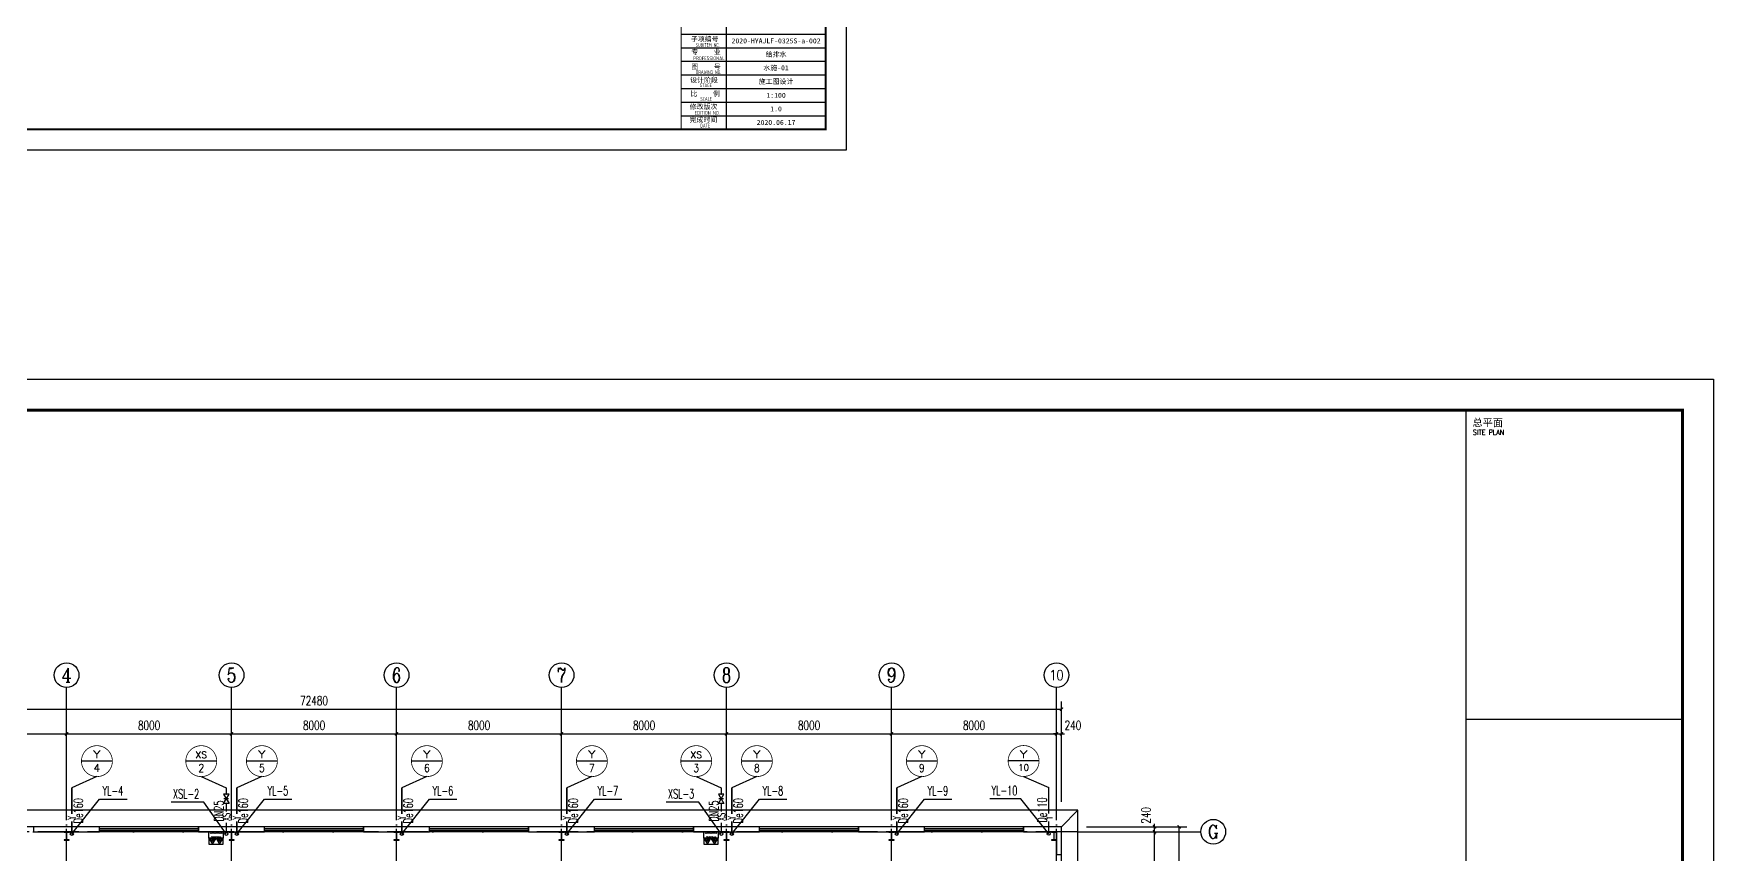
# Model space of a CAD drawing. Extents: x -440213 to 892209, y -122574 to 646408.
# Drawn here: x 27890 to 109341, y 476577 to 516411 of the extents above; entities that cross this region are included whole.
import ezdxf
from ezdxf.enums import TextEntityAlignment as Align

# ---------------------------------------------------------------- set-up
doc = ezdxf.new("R2010")
doc.units = 0
doc.header["$LTSCALE"] = 1000
doc.header["$MEASUREMENT"] = 0
doc.linetypes.add('DOTE', pattern=[2.42, 2, -0.2, 0.02, -0.2])
doc.layers.get('Defpoints').update_dxf_attribs({"color": 250})
for name, color, linetype in [('0 - 梁柱', 3, 'Continuous'), ('0-建筑立面', 255, 'Continuous'), ('AXIS', 171, 'Continuous'), ('AXIS_TEXT', 7, 'Continuous'), ('DIM_消防', 3, 'Continuous'), ('DIM_雨水', 3, 'Continuous'), ('DOTE', 8, 'DOTE'), ('EQUIP_消防', 7, 'Continuous'), ('GROUND', 150, 'Continuous'), ('PIPE-消防', 1, 'Continuous'), ('PIPE-雨水', 4, 'Continuous'), ('PUB_TITLE', 171, 'Continuous'), ('S_WALL', 9, 'Continuous'), ('TEXT_消防', 7, 'Continuous'), ('TEXT_雨水', 7, 'Continuous'), ('TK', 4, 'Continuous'), ('TWT_TEXT', 7, 'Continuous'), ('VALVE_消防', 7, 'Continuous'), ('VPIPE-消防', 1, 'Continuous'), ('VPIPE-雨水', 4, 'Continuous'), ('WALL-PARAPET', 6, 'Continuous'), ('WINDOW', 140, 'Continuous')]:
    doc.layers.add(name, color=color, linetype=linetype)
doc.styles.add('_TCH_AXIS', font='COMPLEX', dxfattribs={"bigfont": 'GBCBIG'})
doc.styles.add('_TCH_DIM_T3', font='SIMPLEX', dxfattribs={"width": 0.705882, "bigfont": 'GBCBIG'})
doc.styles.add('_TWT_CIRCLE', font='COMPLEX', dxfattribs={"width": 1.1, "height": 3, "bigfont": 'HZTXT'})
doc.styles.add('_TWT_PIPEDN', font='SIMPLEX', dxfattribs={"width": 0.8, "height": 3, "bigfont": 'HZTXT'})
doc.styles.add('_TWT_PIPETEXT', font='COMPLEX', dxfattribs={"width": 0.8, "height": 2.5, "bigfont": 'HZTXT'})
doc.styles.add('_TWT_SERIAL', font='COMPLEX', dxfattribs={"width": 0.8, "height": 3, "bigfont": 'HZTXT'})
doc.styles.add('COMPLEX', font='COMPLEX')
doc.styles.add('ROMANS', font='romans__.ttf', dxfattribs={"width": 0.65, "height": 231.275})
doc.styles.add('TSSD_REIN', font='tssdeng.shx', dxfattribs={"width": 0.7, "bigfont": 'tssdchn.shx'})
doc.styles.add('图签宋体', font='', dxfattribs={"height": 300})
doc.styles.get('图签宋体').set_extended_font_data('NSimSun')
doc.dimstyles.new('_TCH_ARCH&&150', dxfattribs={"dimtxt": 446.25, "dimasz": 150, "dimexe": 375, "dimexo": 450, "dimgap": 189.375, "dimtad": 1, "dimdec": 0, "dimzin": 0, "dimdsep": 46, "dimtxsty": '_TCH_DIM_T3', "dimblk": 'ARCHTICK', "dimcen": 0.09, "dimclrt": 7, "dimazin": 2, "dimtfac": 1, "dimtdec": 0, "dimtix": 1, "dimtmove": 2, "dimatfit": 3, "dimfxl": 0, "dimtolj": 1, "dimtzin": 0, "dimarcsym": 0})

# ---------------------------------------------------------------- blocks, each defined once
blk = doc.blocks.new('A$C670E4FA6')
at = {"layer": '0 - 梁柱'}
h = blk.add_hatch(color=256, dxfattribs=at)
h.paths.add_polyline_path([(125, 0), (0, 0), (0, 12), (120, 12), (120, 200), (125, 200)])
h.paths.add_polyline_path([(250, 0), (125, 0), (125, 200), (130, 200), (130, 12), (250, 12)])
h.paths.add_polyline_path([(250, 388), (130, 388), (130, 200), (125, 200), (125, 400), (250, 400)])
h.paths.add_polyline_path([(125, 200), (120, 200), (120, 388), (0, 388), (0, 400), (125, 400)])
blk.add_lwpolyline([(0, 400), (0, 388), (120, 388), (120, 12), (0, 12), (0, 0), (250, 0), (250, 12), (130, 12), (130, 388), (250, 388), (250, 400)], close=True, dxfattribs=at)
blk = doc.blocks.new('$TwtSys$00000545')
for p, q in [((0, 344), (-198, 0)), ((-198, 0), (198, 0)), ((-73, 36), (73, 182)), ((-73, 182), (73, 36)), ((198, 0), (0, 344))]:
    blk.add_line(p, q)
blk.add_circle((0, 109), 91.8)
blk = doc.blocks.new('消防软管卷盘')
blk.add_lwpolyline([(4963954, 151899), (4963954, 150312), (4964641, 150312), (4964641, 151899)], close=True)
for points, const_width in [([(4964134, 151704), (4964482, 151704)], 1), ([(4964134, 151566), (4964482, 151566)], 1), ([(4964134, 151428), (4964482, 151428)], 1), ([(4964134, 151290), (4964482, 151290)], 1), ([(4964134, 151152), (4964482, 151152)], 1), ([(4964134, 151014), (4964482, 151014)], 0.1), ([(4964134, 150876), (4964482, 150876)], 1), ([(4964134, 150738), (4964482, 150738)], 1), ([(4964150, 150600), (4964499, 150600)], 1), ([(4964150, 150462), (4964499, 150462)], 1)]:
    blk.add_lwpolyline(points, dxfattribs=dict(const_width=const_width))
for centre, start, end in [((4964134, 151636), 90, 270), ((4964482, 151498), 270, 90), ((4964134, 151360), 90, 270), ((4964134, 151084), 90, 270), ((4964134, 150808), 90, 270), ((4964150, 150532), 90, 270), ((4964482, 151222), 270, 90), ((4964482, 150946), 270, 90), ((4964499, 150670), 270, 90)]:
    blk.add_arc(centre, 69, start, end)
blk = doc.blocks.new('92623')
blk.add_lwpolyline([(8910066, 83014), (8909273, 83014), (8909273, 82670), (8910066, 82670)], close=True)
at = {"xscale": -0.5, "yscale": 0.5, "zscale": 0.5, "rotation": 89.99999999998747}
blk.add_blockref('消防软管卷盘', (8985223, 2565334), dxfattribs=at)
at = {"layer": 'EQUIP_消防', "rotation": 179.9999999999874}
for p in [(8909471, 83014), (8909868, 83014)]:
    blk.add_blockref('$TwtSys$00000545', p, dxfattribs=at)
blk = doc.blocks.new('GeYuanFrame_23607632', base_point=(20.09, 4.53))
at = {"layer": 'PUB_TITLE'}
blk.add_lwpolyline([(803.09, 14.53), (803.09, 111.33)], dxfattribs=at)
at = {"layer": 'TK'}
for p, q in [((781.09, 60.77), (851.09, 60.77)), ((781.09, 54.17), (851.09, 54.17)), ((781.09, 47.57), (851.09, 47.57)), ((781.09, 40.97), (851.09, 40.97)), ((781.09, 34.37), (851.09, 34.37)), ((781.09, 27.77), (851.09, 27.77)), ((781.09, 21.17), (851.09, 21.17)), ((781.09, 14.53), (851.09, 14.53))]:
    blk.add_line(p, q, dxfattribs=at)
blk.add_lwpolyline([(20.09, 4.53), (20.09, 598.53), (861.09, 598.53), (861.09, 4.53)], close=True, dxfattribs=at)
at = {"layer": 'TK', "const_width": 1}
blk.add_lwpolyline([(45.09, 588.53), (851.09, 588.53), (851.09, 14.53), (45.09, 14.53)], close=True, dxfattribs=at)
at = {"layer": 'TK', "const_width": 0.4}
blk.add_lwpolyline([(781.09, 588.53), (781.09, 14.53)], dxfattribs=at)
at = {"layer": 'TK', "style": '图签宋体'}
for s, p in [('子项编号', (785.77, 57.19)), ('专    业', (786.01, 50.88)), ('图    号', (786.02, 43.77)), ('设计阶段', (785.45, 37.32)), ('比    例', (785.59, 30.63)), ('修改版次', (785.24, 24.41)), ('完成时间', (785.11, 18.02))]:
    blk.add_text(s, height=2.4, dxfattribs=at).set_placement(p)
at = {"layer": 'TK', "style": 'TSSD_REIN'}
for s, width, p in [('PROFESSIONAL', 0.8, (786.88, 48.15)), ('SUBITEM NO.', 0.7, (788.15, 54.58)), ('DRAWING NO.', 0.7, (788.19, 41.45)), ('STAGE', 0.7, (790.09, 35.03)), ('SCALE', 0.7, (790.38, 28.42)), ('EDITION NO.', 0.8, (787.53, 21.64)), ('DATE', 0.7, (790.33, 15.45))]:
    blk.add_text(s, height=1.8, dxfattribs=dict(at, width=width)).set_placement(p)
at = {"layer": 'TK', "char_height": 2.4, "width": 48, "attachment_point": 5, "style": '图签宋体'}
for s, insert in [('2020-HYAJLF-0325S-a-002', (827.09, 57.47)), ('给排水', (827.09, 50.87)), ('水施-01', (827.09, 44.27)), ('施工图设计', (827.09, 37.67)), ('1:100', (827.09, 31.07)), ('1.0', (827.09, 24.47)), ('2020.06.17', (827.09, 17.88))]:
    blk.add_mtext(s, dxfattribs=dict(at, insert=insert))
blk = doc.blocks.new('GeYuanFrame_05472585', base_point=(20.09, 4.53))
at = {"layer": 'TK'}
blk.add_lwpolyline([(20.09, 4.53), (20.09, 598.53), (861.09, 598.53), (861.09, 4.53)], close=True, dxfattribs=at)
at = {"layer": 'TK', "const_width": 1}
blk.add_lwpolyline([(45.09, 588.53), (851.09, 588.53), (851.09, 14.53), (45.09, 14.53)], close=True, dxfattribs=at)
at = {"layer": 'TK'}
for points, const_width in [([(781.09, 588.53), (781.09, 14.53)], 0.4), ([(781.09, 488.5), (851.09, 488.5)], 0.35)]:
    blk.add_lwpolyline(points, dxfattribs=dict(at, const_width=const_width))
at = {"layer": 'TK', "style": '图签宋体'}
blk.add_text('总平面', height=2.4, dxfattribs=at).set_placement((783.23, 583.28))
at = {"layer": 'TK', "style": 'ROMANS', "width": 0.76}
blk.add_text('SITE PLAN', height=1.697, dxfattribs=at).set_placement((783.35, 580.49))
blk = doc.blocks.new('_AXISO')
blk.add_circle((0, 0), 0.5)
at = {"layer": 'AXIS_TEXT', "style": 'COMPLEX', "width": 1.041667}
blk.add_attdef('A', text='', height=0.56, dxfattribs=at).set_placement((-0.25, -0.28), (0.25, -0.28), align=Align.FIT)
blk = doc.blocks.new('_ArchTick')
at = {"color": 0, "linetype": 'ByBlock', "const_width": 0.4}
blk.add_lwpolyline([(-0.5, -0.5), (0.5, 0.5)], dxfattribs=at)
blk = doc.blocks.new('*D144')
at = {"layer": 'AXIS', "color": 0, "lineweight": -2}
for p, q in [((5250, 479127), (5250, 484002)), ((77730, 479127), (77730, 484002)), ((5250, 483627), (77730, 483627))]:
    blk.add_line(p, q, dxfattribs=at)
at = {"layer": 'Defpoints', "color": 0}
for p in [(77730, 483627), (5250, 478677), (77730, 478677)]:
    blk.add_point(p, dxfattribs=at)
at = {"layer": 'AXIS', "color": 0, "lineweight": -2, "xscale": 150, "yscale": 150, "zscale": 150, "rotation": 180}
blk.add_blockref('_ArchTick', (5250, 483627), dxfattribs=at)
at = {"layer": 'AXIS', "color": 0, "lineweight": -2, "xscale": 150, "yscale": 150, "zscale": 150}
blk.add_blockref('_ArchTick', (77730, 483627), dxfattribs=at)
at = {"layer": 'AXIS', "color": 7, "insert": (41490, 484040), "char_height": 446.2, "attachment_point": 5, "style": '_TCH_DIM_T3'}
blk.add_mtext('\\A1;72480', dxfattribs=at)
blk = doc.blocks.new('*D149')
at = {"layer": 'AXIS', "color": 0, "lineweight": -2}
for p, q in [((21490, 479127), (21490, 482802)), ((21490, 482427), (29490, 482427)), ((29490, 479127), (29490, 482802))]:
    blk.add_line(p, q, dxfattribs=at)
at = {"layer": 'Defpoints', "color": 0}
for p in [(29490, 482427), (21490, 478677), (29490, 478677)]:
    blk.add_point(p, dxfattribs=at)
at = {"layer": 'AXIS', "color": 0, "lineweight": -2, "xscale": 150, "yscale": 150, "zscale": 150, "rotation": 180}
blk.add_blockref('_ArchTick', (21490, 482427), dxfattribs=at)
at = {"layer": 'AXIS', "color": 0, "lineweight": -2, "xscale": 150, "yscale": 150, "zscale": 150}
blk.add_blockref('_ArchTick', (29490, 482427), dxfattribs=at)
at = {"layer": 'AXIS', "color": 7, "insert": (25490, 482840), "char_height": 446.2, "attachment_point": 5, "style": '_TCH_DIM_T3'}
blk.add_mtext('\\A1;8000', dxfattribs=at)
blk = doc.blocks.new('*D150')
at = {"layer": 'AXIS', "color": 0, "lineweight": -2}
for p, q in [((29490, 479127), (29490, 482802)), ((29490, 482427), (37490, 482427)), ((37490, 479127), (37490, 482802))]:
    blk.add_line(p, q, dxfattribs=at)
at = {"layer": 'Defpoints', "color": 0}
for p in [(37490, 482427), (29490, 478677), (37490, 478677)]:
    blk.add_point(p, dxfattribs=at)
at = {"layer": 'AXIS', "color": 0, "lineweight": -2, "xscale": 150, "yscale": 150, "zscale": 150, "rotation": 180}
blk.add_blockref('_ArchTick', (29490, 482427), dxfattribs=at)
at = {"layer": 'AXIS', "color": 0, "lineweight": -2, "xscale": 150, "yscale": 150, "zscale": 150}
blk.add_blockref('_ArchTick', (37490, 482427), dxfattribs=at)
at = {"layer": 'AXIS', "color": 7, "insert": (33490, 482840), "char_height": 446.2, "attachment_point": 5, "style": '_TCH_DIM_T3'}
blk.add_mtext('\\A1;8000', dxfattribs=at)
blk = doc.blocks.new('*D151')
at = {"layer": 'AXIS', "color": 0, "lineweight": -2}
for p, q in [((37490, 479127), (37490, 482802)), ((37490, 482427), (45490, 482427)), ((45490, 479127), (45490, 482802))]:
    blk.add_line(p, q, dxfattribs=at)
at = {"layer": 'Defpoints', "color": 0}
for p in [(45490, 482427), (37490, 478677), (45490, 478677)]:
    blk.add_point(p, dxfattribs=at)
at = {"layer": 'AXIS', "color": 0, "lineweight": -2, "xscale": 150, "yscale": 150, "zscale": 150, "rotation": 180}
blk.add_blockref('_ArchTick', (37490, 482427), dxfattribs=at)
at = {"layer": 'AXIS', "color": 0, "lineweight": -2, "xscale": 150, "yscale": 150, "zscale": 150}
blk.add_blockref('_ArchTick', (45490, 482427), dxfattribs=at)
at = {"layer": 'AXIS', "color": 7, "insert": (41490, 482840), "char_height": 446.2, "attachment_point": 5, "style": '_TCH_DIM_T3'}
blk.add_mtext('\\A1;8000', dxfattribs=at)
blk = doc.blocks.new('*D152')
at = {"layer": 'AXIS', "color": 0, "lineweight": -2}
for p, q in [((45490, 479127), (45490, 482802)), ((45490, 482427), (53490, 482427)), ((53490, 479127), (53490, 482802))]:
    blk.add_line(p, q, dxfattribs=at)
at = {"layer": 'Defpoints', "color": 0}
for p in [(53490, 482427), (45490, 478677), (53490, 478677)]:
    blk.add_point(p, dxfattribs=at)
at = {"layer": 'AXIS', "color": 0, "lineweight": -2, "xscale": 150, "yscale": 150, "zscale": 150, "rotation": 180}
blk.add_blockref('_ArchTick', (45490, 482427), dxfattribs=at)
at = {"layer": 'AXIS', "color": 0, "lineweight": -2, "xscale": 150, "yscale": 150, "zscale": 150}
blk.add_blockref('_ArchTick', (53490, 482427), dxfattribs=at)
at = {"layer": 'AXIS', "color": 7, "insert": (49490, 482840), "char_height": 446.2, "attachment_point": 5, "style": '_TCH_DIM_T3'}
blk.add_mtext('\\A1;8000', dxfattribs=at)
blk = doc.blocks.new('*D153')
at = {"layer": 'AXIS', "color": 0, "lineweight": -2}
for p, q in [((53490, 479127), (53490, 482802)), ((53490, 482427), (61490, 482427)), ((61490, 479127), (61490, 482802))]:
    blk.add_line(p, q, dxfattribs=at)
at = {"layer": 'Defpoints', "color": 0}
for p in [(61490, 482427), (53490, 478677), (61490, 478677)]:
    blk.add_point(p, dxfattribs=at)
at = {"layer": 'AXIS', "color": 0, "lineweight": -2, "xscale": 150, "yscale": 150, "zscale": 150, "rotation": 180}
blk.add_blockref('_ArchTick', (53490, 482427), dxfattribs=at)
at = {"layer": 'AXIS', "color": 0, "lineweight": -2, "xscale": 150, "yscale": 150, "zscale": 150}
blk.add_blockref('_ArchTick', (61490, 482427), dxfattribs=at)
at = {"layer": 'AXIS', "color": 7, "insert": (57490, 482840), "char_height": 446.2, "attachment_point": 5, "style": '_TCH_DIM_T3'}
blk.add_mtext('\\A1;8000', dxfattribs=at)
blk = doc.blocks.new('*D154')
at = {"layer": 'AXIS', "color": 0, "lineweight": -2}
for p, q in [((61490, 479127), (61490, 482802)), ((61490, 482427), (69490, 482427)), ((69490, 479127), (69490, 482802))]:
    blk.add_line(p, q, dxfattribs=at)
at = {"layer": 'Defpoints', "color": 0}
for p in [(69490, 482427), (61490, 478677), (69490, 478677)]:
    blk.add_point(p, dxfattribs=at)
at = {"layer": 'AXIS', "color": 0, "lineweight": -2, "xscale": 150, "yscale": 150, "zscale": 150, "rotation": 180}
blk.add_blockref('_ArchTick', (61490, 482427), dxfattribs=at)
at = {"layer": 'AXIS', "color": 0, "lineweight": -2, "xscale": 150, "yscale": 150, "zscale": 150}
blk.add_blockref('_ArchTick', (69490, 482427), dxfattribs=at)
at = {"layer": 'AXIS', "color": 7, "insert": (65490, 482840), "char_height": 446.2, "attachment_point": 5, "style": '_TCH_DIM_T3'}
blk.add_mtext('\\A1;8000', dxfattribs=at)
blk = doc.blocks.new('*D155')
at = {"layer": 'AXIS', "color": 0, "lineweight": -2}
for p, q in [((69490, 479127), (69490, 482802)), ((69490, 482427), (77490, 482427)), ((77490, 479127), (77490, 482802))]:
    blk.add_line(p, q, dxfattribs=at)
at = {"layer": 'Defpoints', "color": 0}
for p in [(77490, 482427), (69490, 478677), (77490, 478677)]:
    blk.add_point(p, dxfattribs=at)
at = {"layer": 'AXIS', "color": 0, "lineweight": -2, "xscale": 150, "yscale": 150, "zscale": 150, "rotation": 180}
blk.add_blockref('_ArchTick', (69490, 482427), dxfattribs=at)
at = {"layer": 'AXIS', "color": 0, "lineweight": -2, "xscale": 150, "yscale": 150, "zscale": 150}
blk.add_blockref('_ArchTick', (77490, 482427), dxfattribs=at)
at = {"layer": 'AXIS', "color": 7, "insert": (73490, 482840), "char_height": 446.2, "attachment_point": 5, "style": '_TCH_DIM_T3'}
blk.add_mtext('\\A1;8000', dxfattribs=at)
blk = doc.blocks.new('*D156')
at = {"layer": 'AXIS', "color": 0, "lineweight": -2}
for p, q in [((77490, 482427), (77340, 482427)), ((77490, 479127), (77490, 482802)), ((77490, 482427), (77730, 482427)), ((77730, 479127), (77730, 482802)), ((77730, 482427), (77880, 482427))]:
    blk.add_line(p, q, dxfattribs=at)
at = {"layer": 'Defpoints', "color": 0}
for p in [(77730, 482427), (77490, 478677), (77730, 478677)]:
    blk.add_point(p, dxfattribs=at)
at = {"layer": 'AXIS', "color": 0, "lineweight": -2, "xscale": 150, "yscale": 150, "zscale": 150}
blk.add_blockref('_ArchTick', (77490, 482427), dxfattribs=at)
at = {"layer": 'AXIS', "color": 0, "lineweight": -2, "xscale": 150, "yscale": 150, "zscale": 150, "rotation": 180}
blk.add_blockref('_ArchTick', (77730, 482427), dxfattribs=at)
at = {"layer": 'AXIS', "color": 7, "insert": (78285, 482840), "char_height": 446.2, "attachment_point": 5, "style": '_TCH_DIM_T3'}
blk.add_mtext('\\A1;240', dxfattribs=at)
blk = doc.blocks.new('*D167')
at = {"layer": 'AXIS', "color": 0, "lineweight": -2}
for p, q in [((78940, 477917), (83815, 477917)), ((83440, 435437), (83440, 477917)), ((78940, 435437), (83815, 435437))]:
    blk.add_line(p, q, dxfattribs=at)
at = {"layer": 'Defpoints', "color": 0}
for p in [(78490, 477917), (83440, 477917), (78490, 435437)]:
    blk.add_point(p, dxfattribs=at)
at = {"layer": 'AXIS', "color": 0, "lineweight": -2, "xscale": 150, "yscale": 150, "zscale": 150}
for p, rotation in [((83440, 477917), 90), ((83440, 435437), 270)]:
    blk.add_blockref('_ArchTick', p, dxfattribs=dict(at, rotation=rotation))
at = {"layer": 'AXIS', "color": 7, "insert": (83028, 456677), "char_height": 446.2, "attachment_point": 5, "rotation": 90, "style": '_TCH_DIM_T3'}
blk.add_mtext('\\A1;42480', dxfattribs=at)
blk = doc.blocks.new('*D174')
at = {"layer": 'AXIS', "color": 0, "lineweight": -2}
for p, q in [((78940, 477677), (82615, 477677)), ((82240, 470677), (82240, 477677)), ((78940, 470677), (82615, 470677))]:
    blk.add_line(p, q, dxfattribs=at)
at = {"layer": 'Defpoints', "color": 0}
for p in [(78490, 477677), (82240, 477677), (78490, 470677)]:
    blk.add_point(p, dxfattribs=at)
at = {"layer": 'AXIS', "color": 0, "lineweight": -2, "xscale": 150, "yscale": 150, "zscale": 150}
for p, rotation in [((82240, 477677), 90), ((82240, 470677), 270)]:
    blk.add_blockref('_ArchTick', p, dxfattribs=dict(at, rotation=rotation))
at = {"layer": 'AXIS', "color": 7, "insert": (81828, 474177), "char_height": 446.2, "attachment_point": 5, "rotation": 90, "style": '_TCH_DIM_T3'}
blk.add_mtext('\\A1;7000', dxfattribs=at)
blk = doc.blocks.new('*D175')
at = {"layer": 'AXIS', "color": 0, "lineweight": -2}
for p, q in [((78940, 477917), (82615, 477917)), ((78940, 477677), (82615, 477677)), ((82240, 477917), (82240, 478067)), ((82240, 477677), (82240, 477917)), ((82240, 477677), (82240, 477527))]:
    blk.add_line(p, q, dxfattribs=at)
at = {"layer": 'Defpoints', "color": 0}
for p in [(78490, 477917), (78490, 477677), (82240, 477917)]:
    blk.add_point(p, dxfattribs=at)
at = {"layer": 'AXIS', "color": 0, "lineweight": -2, "xscale": 150, "yscale": 150, "zscale": 150}
for p, rotation in [((82240, 477917), 270), ((82240, 477677), 90)]:
    blk.add_blockref('_ArchTick', p, dxfattribs=dict(at, rotation=rotation))
at = {"layer": 'AXIS', "color": 7, "insert": (81828, 478472), "char_height": 446.2, "attachment_point": 5, "rotation": 90, "style": '_TCH_DIM_T3'}
blk.add_mtext('\\A1;240', dxfattribs=at)
blk = doc.blocks.new('$TCHSYS$WIN2D')
for p, q in [((-0.5, 0.5), (0.5, 0.5)), ((-0.5, 0.5), (-0.5, -0.5)), ((0.5, 0.5), (0.5, -0.5)), ((0.5, 0.167), (-0.5, 0.167)), ((0.5, -0.167), (-0.5, -0.167)), ((-0.5, -0.5), (0.5, -0.5))]:
    blk.add_line(p, q)
blk = doc.blocks.new('$VALVE$00000296')
for points in [[(-125, 72), (-125, -72), (125, 72), (125, -72), (-125, 72)], [(0, 60), (0, -64)]]:
    blk.add_lwpolyline(points)
for p in [(-125, 0), (125, 0)]:
    blk.add_point(p)

msp = doc.modelspace()

# ---------------------------------------------------------------- linework, layer by layer
at = {"layer": 'AXIS'}
for p, q in [((29490.2, 478677), (29490.2, 484677)), ((37490.2, 478677), (37490.2, 484677)), ((45490.2, 478677), (45490.2, 484677)), ((53490.2, 478677), (53490.2, 484677)), ((61490.2, 478677), (61490.2, 484677)), ((69490.2, 478677), (69490.2, 484677)), ((77490.2, 478677), (77490.2, 484677)), ((78490.2, 477677), (84490.2, 477677))]:
    msp.add_line(p, q, dxfattribs=at)
at = {"layer": 'DIM_消防'}
for p, q in [((31710.4, 481104.4), (30210.4, 481104.4)), ((36770, 481104.4), (35270, 481104.4)), ((39710.4, 481104.4), (38210.4, 481104.4)), ((47710.4, 481104.4), (46210.4, 481104.4)), ((55710.4, 481104.4), (54210.4, 481104.4)), ((60770, 481104.4), (59270, 481104.4)), ((63710.4, 481104.4), (62210.4, 481104.4)), ((71710.4, 481104.4), (70210.4, 481104.4)), ((76645, 481111.7), (75145, 481111.7)), ((36145.6, 479113.3), (34558.1, 479113.3)), ((37235.5, 477577), (36145.6, 479113.3)), ((60145.6, 479113.3), (58558.1, 479113.3)), ((61235.5, 477577), (60145.6, 479113.3))]:
    msp.add_line(p, q, dxfattribs=at)
at = {"layer": 'DIM_消防', "const_width": 37.5}
for points in [[(31710.4, 481104.4, 1), (30210.4, 481104.4, 1)], [(36770, 481104.4, 1), (35270, 481104.4, 1)], [(39710.4, 481104.4, 1), (38210.4, 481104.4, 1)], [(47710.4, 481104.4, 1), (46210.4, 481104.4, 1)], [(55710.4, 481104.4, 1), (54210.4, 481104.4, 1)], [(60770, 481104.4, 1), (59270, 481104.4, 1)], [(63710.4, 481104.4, 1), (62210.4, 481104.4, 1)], [(71710.4, 481104.4, 1), (70210.4, 481104.4, 1)], [(76645, 481111.7, 1), (75145, 481111.7, 1)]]:
    msp.add_lwpolyline(points, format="xyb", close=True, dxfattribs=at)
at = {"layer": 'DIM_雨水'}
for p, q in [((29744.9, 477577), (31091.1, 479261.6)), ((31091.1, 479261.6), (32435.3, 479261.6)), ((37744.9, 477577), (39091.1, 479261.6)), ((39091.1, 479261.6), (40410.4, 479261.6)), ((45744.9, 477577), (47091.1, 479261.6)), ((47091.1, 479261.6), (48410.4, 479261.6)), ((53744.9, 477577), (55091.1, 479261.6)), ((55091.1, 479261.6), (56410.4, 479261.6)), ((61744.9, 477577), (63091.1, 479261.6)), ((63091.1, 479261.6), (64410.4, 479261.6)), ((69744.9, 477577), (71091.1, 479261.6)), ((71091.1, 479261.6), (72410.4, 479261.6)), ((75764.3, 479268.9), (74254.8, 479268.9)), ((77110.5, 477584.2), (75764.3, 479268.9))]:
    msp.add_line(p, q, dxfattribs=at)
at = {"layer": 'DOTE'}
for p, q in [((29490.2, 434677), (29490.2, 478677)), ((37490.2, 434677), (37490.2, 478677)), ((45490.2, 434677), (45490.2, 478677)), ((53490.2, 434677), (53490.2, 478677)), ((61490.2, 434677), (61490.2, 478677)), ((69490.2, 434677), (69490.2, 478677)), ((77490.2, 434677), (77490.2, 478677)), ((78490.2, 477677), (4490.2, 477677))]:
    msp.add_line(p, q, dxfattribs=at)
at = {"layer": 'GROUND', "color": 8}
for p, q in [((78530.2, 478717), (4450.2, 478717)), ((77730.2, 477917), (78530.2, 478717)), ((78530.2, 470677), (78530.2, 478717)), ((77730.2, 477917), (5250.2, 477917)), ((77730.2, 470677), (77730.2, 477917))]:
    msp.add_line(p, q, dxfattribs=at)
at = {"layer": 'PIPE-消防', "linetype": 'Continuous', "ltscale": 1.5, "const_width": 52.5}
for points in [[(37235.5, 479496.5), (37235.5, 479813.7)], [(61235.5, 479496.5), (61235.5, 479813.7)], [(37235.5, 478652), (37235.5, 479046.5)], [(61235.5, 478652), (61235.5, 479046.5)], [(37235.5, 477652), (37235.5, 478113.4)], [(61235.5, 477652), (61235.5, 478113.4)]]:
    msp.add_lwpolyline(points, dxfattribs=at)
at = {"layer": 'PIPE-雨水', "linetype": 'Continuous', "ltscale": 1.5, "const_width": 75}
for points in [[(29744.9, 478547), (29744.9, 479813.7)], [(37744.9, 478547), (37744.9, 479813.7)], [(45744.9, 478547), (45744.9, 479813.7)], [(53744.9, 478547), (53744.9, 479813.7)], [(61744.9, 478547), (61744.9, 479813.7)], [(69744.9, 478547), (69744.9, 479813.7)], [(77110.5, 478554.2), (77110.5, 479821)], [(29744.9, 477652), (29744.9, 478179.8)], [(37744.9, 477652), (37744.9, 478179.8)], [(45744.9, 477652), (45744.9, 478179.8)], [(53744.9, 477652), (53744.9, 478179.8)], [(61744.9, 477652), (61744.9, 478179.8)], [(69744.9, 477652), (69744.9, 478179.8)], [(77110.5, 477659.2), (77110.5, 478187.1)]]:
    msp.add_lwpolyline(points, dxfattribs=at)
at = {"layer": 'S_WALL', "color": 3}
for p, q in [((30960.4, 480354.4), (29744.9, 479813.7)), ((36020, 480354.4), (37235.5, 479813.7)), ((38960.4, 480354.4), (37744.9, 479813.7)), ((46960.4, 480354.4), (45744.9, 479813.7)), ((54960.4, 480354.4), (53744.9, 479813.7)), ((60020, 480354.4), (61235.5, 479813.7)), ((62960.4, 480354.4), (61744.9, 479813.7)), ((70960.4, 480354.4), (69744.9, 479813.7)), ((75895, 480361.7), (77110.5, 479821))]:
    msp.add_line(p, q, dxfattribs=at)
at = {"layer": 'VPIPE-消防', "linetype": 'Continuous'}
for centre in [(37235.5, 477577), (61235.5, 477577)]:
    msp.add_circle(centre, 75, dxfattribs=at)
at = {"layer": 'VPIPE-雨水', "linetype": 'Continuous'}
for centre in [(29744.9, 477577), (37744.9, 477577), (45744.9, 477577), (53744.9, 477577), (61744.9, 477577), (69744.9, 477577), (77110.5, 477584.2)]:
    msp.add_circle(centre, 75, dxfattribs=at)
at = {"layer": 'WALL-PARAPET'}
for p, q in [((31090.2, 477917), (27890.2, 477917)), ((27890.2, 477917), (27890.2, 477677)), ((27890.2, 477677), (31090.2, 477677)), ((31090.2, 477677), (31090.2, 477917)), ((39090.2, 477917), (35890.2, 477917)), ((35890.2, 477917), (35890.2, 477677)), ((35890.2, 477677), (39090.2, 477677)), ((39090.2, 477677), (39090.2, 477917)), ((47090.2, 477917), (43890.2, 477917)), ((43890.2, 477917), (43890.2, 477677)), ((43890.2, 477677), (47090.2, 477677)), ((47090.2, 477677), (47090.2, 477917)), ((55090.2, 477917), (51890.2, 477917)), ((51890.2, 477917), (51890.2, 477677)), ((51890.2, 477677), (55090.2, 477677)), ((55090.2, 477677), (55090.2, 477917)), ((63090.2, 477917), (59890.2, 477917)), ((59890.2, 477917), (59890.2, 477677)), ((59890.2, 477677), (63090.2, 477677)), ((63090.2, 477677), (63090.2, 477917)), ((71090.2, 477917), (67890.2, 477917)), ((67890.2, 477917), (67890.2, 477677)), ((67890.2, 477677), (71090.2, 477677)), ((71090.2, 477677), (71090.2, 477917)), ((77730.2, 477917), (75890.2, 477917)), ((75890.2, 477917), (75890.2, 477677)), ((75890.2, 477677), (77490.2, 477677)), ((77490.2, 477677), (77490.2, 476577)), ((77730.2, 476577), (77730.2, 477917)), ((77490.2, 476577), (77730.2, 476577))]:
    msp.add_line(p, q, dxfattribs=at)

# ---------------------------------------------------------------- block references
at = {"xscale": 0.882, "yscale": 0.882, "zscale": 0.882}
for p in [(-7821592.8, 404156), (-7797592.8, 404156)]:
    msp.add_blockref('92623', p, dxfattribs=at)
at = {"layer": '0 - 梁柱', "rotation": 180}
for p in [(29615.2, 477677), (37615.2, 477677), (45615.2, 477677), (53615.2, 477677), (61615.2, 477677), (69615.2, 477677), (77490.2, 477677)]:
    msp.add_blockref('A$C670E4FA6', p, dxfattribs=at)
at = {"layer": '0-建筑立面'}
for name, p, xscale, yscale, zscale in [('GeYuanFrame_23607632', (-16808.6, 510760), 100, 100, 100), ('GeYuanFrame_05472585', (-16808.6, 410538.3), 150, 150, 150)]:
    msp.add_blockref(name, p, dxfattribs=dict(at, xscale=xscale, yscale=yscale, zscale=zscale))
at = {"layer": 'AXIS'}
ref = msp.add_blockref('_AXISO', (29490.2, 485277), dxfattribs=dict(at, xscale=1200, yscale=1200, zscale=1200))
ref.add_attrib('A', '4', dxfattribs={"layer": 'AXIS_TEXT', "height": 668.2, "style": '_TCH_AXIS'}).set_placement((29235.7, 484943), (29744.7, 484943), align=Align.FIT)
ref = msp.add_blockref('_AXISO', (37490.2, 485277), dxfattribs=dict(at, xscale=1200, yscale=1200, zscale=1200))
ref.add_attrib('A', '5', dxfattribs={"layer": 'AXIS_TEXT', "height": 698.9, "style": '_TCH_AXIS'}).set_placement((37257.2, 484927.6), (37723.2, 484927.6), align=Align.FIT)
ref = msp.add_blockref('_AXISO', (45490.2, 485277), dxfattribs=dict(at, xscale=1200, yscale=1200, zscale=1200))
ref.add_attrib('A', '6', dxfattribs={"layer": 'AXIS_TEXT', "height": 698.9, "style": '_TCH_AXIS'}).set_placement((45257.2, 484927.6), (45723.2, 484927.6), align=Align.FIT)
ref = msp.add_blockref('_AXISO', (53490.2, 485277), dxfattribs=dict(at, xscale=1200, yscale=1200, zscale=1200))
ref.add_attrib('A', '7', dxfattribs={"layer": 'AXIS_TEXT', "height": 698.9, "style": '_TCH_AXIS'}).set_placement((53257.2, 484927.6), (53723.2, 484927.6), align=Align.FIT)
ref = msp.add_blockref('_AXISO', (61490.2, 485277), dxfattribs=dict(at, xscale=1200, yscale=1200, zscale=1200))
ref.add_attrib('A', '8', dxfattribs={"layer": 'AXIS_TEXT', "height": 698.9, "style": '_TCH_AXIS'}).set_placement((61257.2, 484927.6), (61723.2, 484927.6), align=Align.FIT)
ref = msp.add_blockref('_AXISO', (69490.2, 485277), dxfattribs=dict(at, xscale=1200, yscale=1200, zscale=1200))
ref.add_attrib('A', '9', dxfattribs={"layer": 'AXIS_TEXT', "height": 698.9, "style": '_TCH_AXIS'}).set_placement((69257.2, 484927.6), (69723.2, 484927.6), align=Align.FIT)
ref = msp.add_blockref('_AXISO', (77490.2, 485277), dxfattribs=dict(at, xscale=1200, yscale=1200, zscale=1200))
ref.add_attrib('A', '10', dxfattribs={"layer": 'AXIS_TEXT', "height": 492.67, "style": '_TCH_AXIS'}).set_placement((77150, 485030.7), (77830.4, 485030.7), align=Align.FIT)
ref = msp.add_blockref('_AXISO', (85090.2, 477677), dxfattribs=dict(at, xscale=1200, yscale=1200, zscale=1200))
ref.add_attrib('A', 'G', dxfattribs={"layer": 'AXIS_TEXT', "height": 637.8, "style": '_TCH_AXIS'}).set_placement((84816.9, 477358.1), (85363.5, 477358.1), align=Align.FIT)
at = {"layer": 'VALVE_消防', "xscale": -1.8, "yscale": -1.8, "zscale": 1.8, "rotation": 89.99999999999999}
for p in [(37235.5, 479271.5), (61235.5, 479271.5)]:
    msp.add_blockref('$VALVE$00000296', p, dxfattribs=at)
at = {"layer": 'WINDOW', "xscale": -4800, "yscale": -240, "zscale": -4800}
for p in [(33490.2, 477797), (41490.2, 477797), (49490.2, 477797), (57490.2, 477797), (65490.2, 477797), (73490.2, 477797)]:
    msp.add_blockref('$TCHSYS$WIN2D', p, dxfattribs=at)

# ---------------------------------------------------------------- texts
at = {"layer": 'DIM_消防', "color": 7, "style": '_TWT_CIRCLE'}
for s, height, p, p2 in [('Y', 372.7, (30774.9, 481246), (31145.9, 481246)), ('XS', 317.96, (35736.9, 481255), (36303.2, 481255)), ('Y', 372.7, (38774.9, 481246), (39145.9, 481246)), ('Y', 372.7, (46774.9, 481246), (47145.9, 481246)), ('Y', 372.7, (54774.9, 481246), (55145.9, 481246)), ('XS', 317.96, (59736.9, 481255), (60303.2, 481255)), ('Y', 372.7, (62774.9, 481246), (63145.9, 481246)), ('Y', 372.7, (70774.9, 481246), (71145.9, 481246)), ('Y', 372.7, (75709.5, 481253.3), (76080.5, 481253.3)), ('4', 382.3, (30800.2, 480582), (31120.6, 480582)), ('2', 388.1, (35877.7, 480577), (36162.3, 480577)), ('5', 388.1, (38818.1, 480577), (39102.7, 480577)), ('6', 388.1, (46818.1, 480577), (47102.7, 480577)), ('7', 388.1, (54818.1, 480577), (55102.7, 480577)), ('3', 388.1, (59877.7, 480577), (60162.3, 480577)), ('8', 388.1, (62818.1, 480577), (63102.7, 480577)), ('9', 388.1, (70818.1, 480577), (71102.7, 480577)), ('10', 336.64, (75639.3, 480627.7), (76150.7, 480627.7))]:
    msp.add_text(s, height=height, dxfattribs=at).set_placement(p, p2, align=Align.FIT)
at = {"layer": 'TEXT_消防', "linetype": 'Continuous', "style": '_TWT_PIPEDN', "width": 0.64}
for p in [(37096.3, 478167.3), (61096.3, 478167.3)]:
    msp.add_text('DN25', height=450, rotation=90, dxfattribs=at).set_placement(p)
at = {"layer": 'TEXT_消防', "style": '_TWT_PIPETEXT', "width": 0.64}
for p in [(37423, 478188.4), (61423, 478188.4)]:
    msp.add_text('XS', height=375, rotation=90, dxfattribs=at).set_placement(p)
at = {"layer": 'TEXT_雨水', "linetype": 'Continuous', "style": '_TWT_PIPEDN', "width": 0.64}
for s, p in [('De160', (30283.4, 478085)), ('De160', (38283.4, 478085)), ('De160', (46283.4, 478085)), ('De160', (54283.4, 478085)), ('De160', (62283.4, 478085)), ('De160', (70283.4, 478085)), ('De110', (77015.2, 478119.8))]:
    msp.add_text(s, height=450, rotation=90, dxfattribs=at).set_placement(p)
at = {"layer": 'TEXT_雨水', "style": '_TWT_PIPETEXT', "width": 0.64}
for p in [(29932.4, 478254.8), (37932.4, 478254.8), (45932.4, 478254.8), (53932.4, 478254.8), (61932.4, 478254.8), (69932.4, 478254.8), (77298, 478262.1)]:
    msp.add_text('Y', height=375, rotation=90, dxfattribs=at).set_placement(p)
at = {"layer": 'TWT_TEXT', "style": '_TWT_SERIAL', "width": 0.64}
for s, p in [('YL-4', (31234.5, 479441.6)), ('YL-5', (39237, 479441.6)), ('YL-6', (47237, 479441.6)), ('YL-7', (55237, 479441.6)), ('YL-8', (63237, 479441.6)), ('YL-9', (71237, 479441.6)), ('YL-10', (74344.8, 479448.9)), ('XSL-2', (34648.1, 479293.3)), ('XSL-3', (58648.1, 479293.3))]:
    msp.add_text(s, height=450, dxfattribs=at).set_placement(p)

# ---------------------------------------------------------------- dimensions: what is measured, and where the dimension line sits
at = {"layer": 'AXIS'}
for p1, p2, distance, picture, middle in [((5250.2, 478677), (77730.2, 478677), 4950, '*D144', (41490.2, 484039.5)), ((21490.2, 478677), (29490.2, 478677), 3750, '*D149', (25490.2, 482839.5)), ((29490.2, 478677), (37490.2, 478677), 3750, '*D150', (33490.2, 482839.5)), ((37490.2, 478677), (45490.2, 478677), 3750, '*D151', (41490.2, 482839.5)), ((45490.2, 478677), (53490.2, 478677), 3750, '*D152', (49490.2, 482839.5)), ((53490.2, 478677), (61490.2, 478677), 3750, '*D153', (57490.2, 482839.5)), ((61490.2, 478677), (69490.2, 478677), 3750, '*D154', (65490.2, 482839.5)), ((69490.2, 478677), (77490.2, 478677), 3750, '*D155', (73490.2, 482839.5)), ((78490.2, 435437), (78490.2, 477917), -4950, '*D167', (83027.7, 456677)), ((78490.2, 470677), (78490.2, 477677), -3750, '*D174', (81827.7, 474177))]:
    dim = msp.add_aligned_dim(p1=p1, p2=p2, distance=distance, dimstyle='_TCH_ARCH&&150', dxfattribs=at)
    dim.commit()
    dim.dimension.update_dxf_attribs({"geometry": picture, "text_midpoint": middle})
for base, p1, p2, angle, picture, middle in [((77730.2, 482427), (77490.2, 478677), (77730.2, 478677), 0, '*D156', (78285.2, 482839.5)), ((82240.2, 477917), (78490.2, 477677), (78490.2, 477917), 90, '*D175', (81827.7, 478472))]:
    dim = msp.add_linear_dim(base=base, p1=p1, p2=p2, angle=angle, dimstyle='_TCH_ARCH&&150', dxfattribs=at)
    dim.commit()
    dim.dimension.update_dxf_attribs({"geometry": picture, "text_midpoint": middle, "dimtype": 161})

doc.saveas('drawing.dxf')
